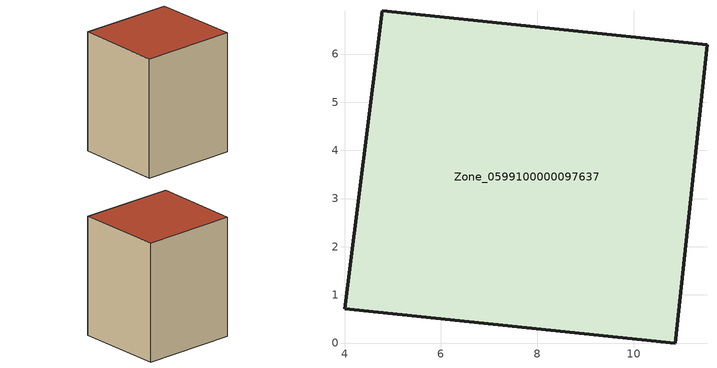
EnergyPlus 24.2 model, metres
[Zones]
Zone_0599100000097637
 floor ground (C_G): 10.86,0 4,0.72 4.78,6.9 11.52,6.19 z0
 wall outside (C_F): 4.78,6.9 4,0.72 10.86,0 11.52,6.19 4.78,6.9 z0:8.46
 roof outside (C_R): 4,0.72 10.86,0 11.52,6.19 4.78,6.9 z8.46
[BUILDING]
Pand.0599100000097637: North Axis=0; Terrain=City; Loads Convergence Tolerance Value=0.04; Temperature Convergence Tolerance Value=0.4; Solar Distribution=FullExterior; Maximum Number of Warmup Days=25; Minimum Number of Warmup Days=1
[Site:Location]
Rotterdam.The.Hague.AP_ZH_NLD Design_Conditions: Latitude=51.96; Longitude=4.45; Time Zone=1; Elevation=-4.5
[SITE:GROUNDTEMPERATURE:BUILDINGSURFACE]
18, 18, 18, 18, 18, 18, 18, 18, 18, 18, 18, 18
[MATERIAL] Thermal Absorptance=0.9; Solar Absorptance=0.7; Visible Absorptance=0.7
Name | Roughness | Thickness | Conductivity | Density | Specific Heat
G.TI.1946-1964 | MediumSmooth | 0.15 | 1 | 540 | 1210
F.TI.1946-1964 | Rough | 0.3 | 0.857143 | 1920 | 840
R.TI.1946-1964 | MediumRough | 0.2 | 0.277778 | 1500 | 1000
[CONSTRUCTION]
C_G: G.TI.1946-1964
C_F: F.TI.1946-1964
C_R: R.TI.1946-1964
[ZONE]
Zone_0599100000097637: Type=1; Multiplier=1; Ceiling Height=Autocalculate; Volume=Autocalculate; Floor Area=autocalculate; Part of Total Floor Area=Yes
[ZONEINFILTRATION:DESIGNFLOWRATE]
Infil_Zone_0599100000097637: Zone or ZoneList or Space or SpaceList=Zone_0599100000097637; Schedule=AlwaysOn; Design Flow Rate Calculation Method=Flow/Area; Flow Rate per Floor Area=0.003; Constant Term Coefficient=1; Temperature Term Coefficient=0; Velocity Term Coefficient=0; Velocity Squared Term Coefficient=0
[HVACTEMPLATE:ZONE:IDEALLOADSAIRSYSTEM]
Zone_0599100000097637: Maximum Heating Supply Air Temperature=50; Minimum Cooling Supply Air Temperature=13; Maximum Heating Supply Air Humidity Ratio=0.0156; Minimum Cooling Supply Air Humidity Ratio=0.0077; Heating Limit=NoLimit; Cooling Limit=NoLimit; Dehumidification Control Type=ConstantSensibleHeatRatio; Cooling Sensible Heat Ratio=0.7; Dehumidification Setpoint=60; Humidification Control Type=None; Humidification Setpoint=30; Outdoor Air Method=None; Outdoor Air Flow Rate per Person=0.00944; Outdoor Air Flow Rate per Zone Floor Area=0; Outdoor Air Flow Rate per Zone=0; Demand Controlled Ventilation Type=None; Outdoor Air Economizer Type=NoEconomizer; Heat Recovery Type=None; Sensible Heat Recovery Effectiveness=0.7; Latent Heat Recovery Effectiveness=0.65
[ZONECONTROL:THERMOSTAT]
ThermostatControl_Zone_0599100000097637: Zone or ZoneList=Zone_0599100000097637; Control Type Schedule=DualSetpointControlType; Control 1=Thermostat_Zone_0599100000097637; Temperature Difference Between Cutout And Setpoint=0
[THERMOSTATSETPOINT:DUALSETPOINT]
Thermostat_Zone_0599100000097637: Heating Setpoint Temperature Schedule=HeatingSetpoint_Zone_0599100000097637; Cooling Setpoint Temperature Schedule=CoolingSetpoint_Zone_0599100000097637
[SCHEDULE:COMPACT]
HeatingSetpoint_Zone_0599100000097637: Through: 12/31, For: AllDays, Until: 24:00, 21
CoolingSetpoint_Zone_0599100000097637: Through: 12/31, For: AllDays, Until: 24:00, 24
DualSetpointControlType: Through: 12/31, For: AllDays, Until: 24:00, 4
AlwaysOn: Through: 12/31, For: AllDays, Until: 24:00, 1
